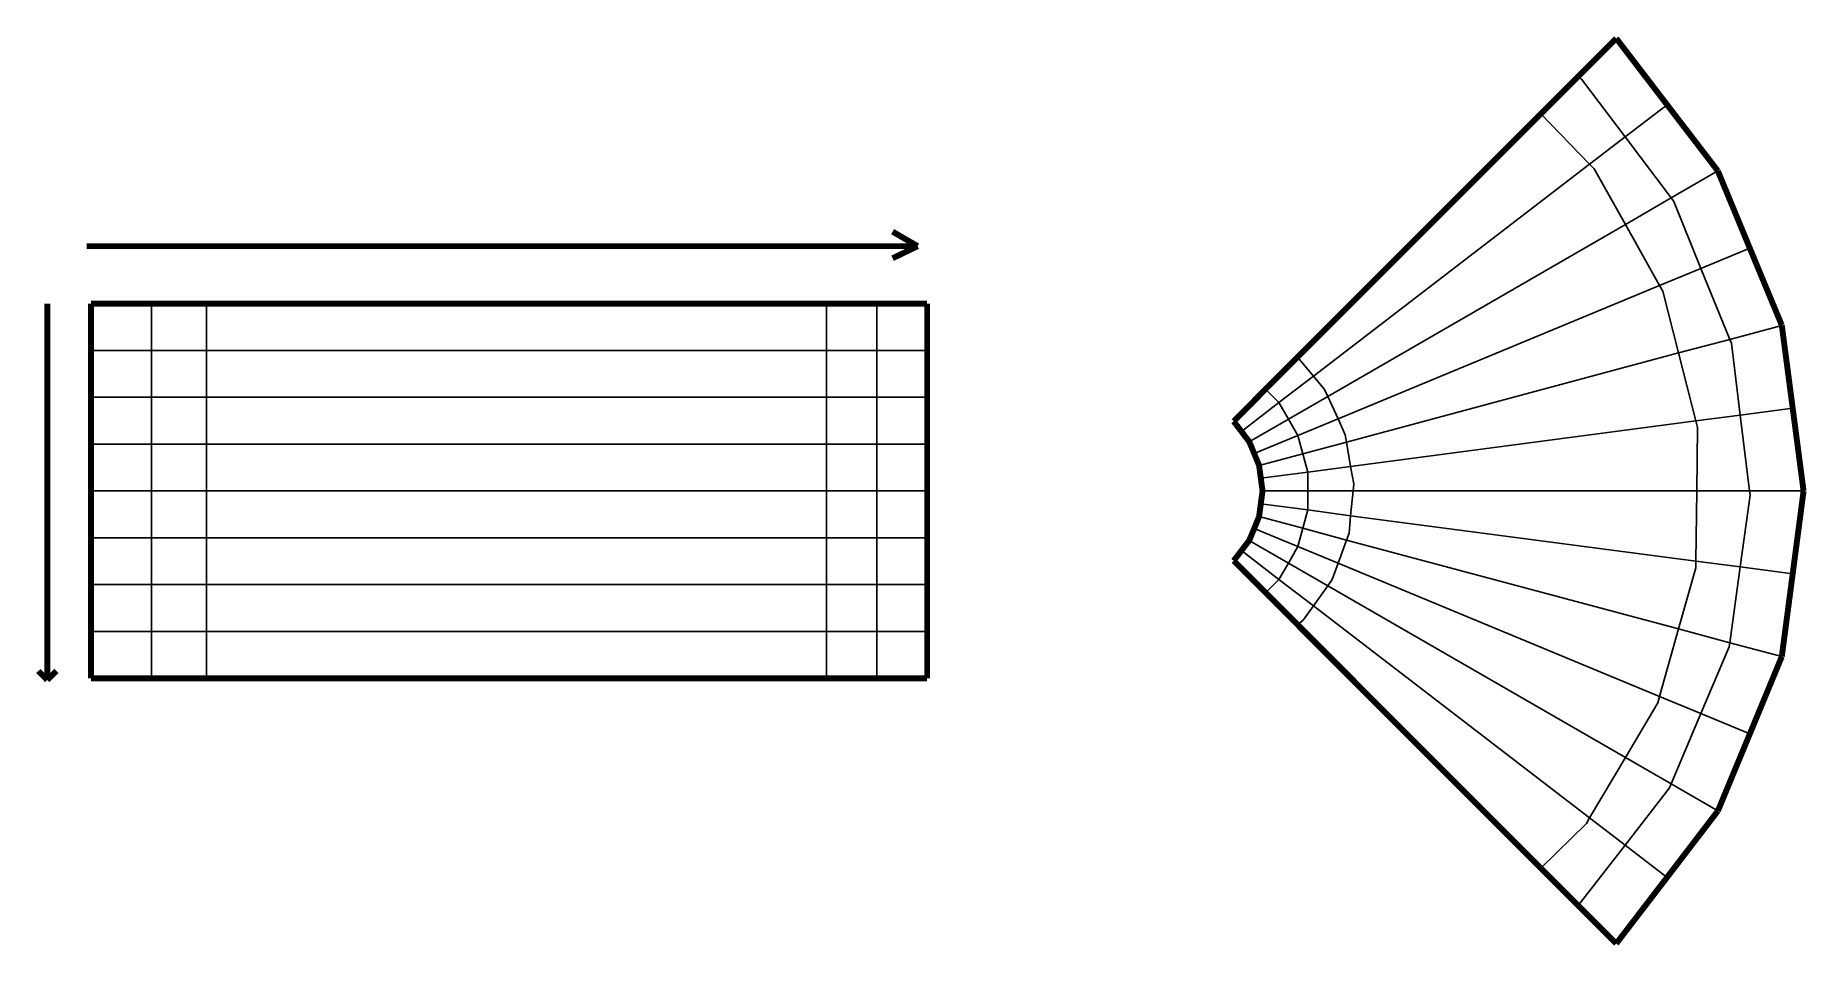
# Model space of a CAD drawing. Extents: x -161 to 10088, y -2215 to 3055.
import ezdxf

# ---------------------------------------------------------------- set-up
doc = ezdxf.new("R2010")
doc.units = 0
doc.layers.get('0').update_dxf_attribs({"linetype": 'CONTINUOUS'})

msp = doc.modelspace()

# ---------------------------------------------------------------- linework, layer by layer
for p, q in [((8786, 2802), (8766, 2817)), ((9038, 2468), (8786, 2802)), ((8833, 2310), (8550, 2601)), ((9038, 2468), (9281, 2654)), ((8833, 2310), (9038, 2468)), ((9305, 2115), (9038, 2468)), ((7234, 1084), (8833, 2310)), ((8859, 2283), (8833, 2310)), ((9040, 1962), (8859, 2283)), ((9305, 2115), (9575, 2271)), ((9040, 1962), (9305, 2115)), ((9320, 2095), (9305, 2115)), ((9477, 1707), (9320, 2095)), ((7317, 967), (9040, 1962)), ((9238, 1608), (9040, 1962)), ((9477, 1707), (9760, 1824)), ((9238, 1608), (9477, 1707)), ((9644, 1297), (9477, 1707)), ((7377, 837), (9238, 1608)), ((9257, 1575), (9238, 1608)), ((9348, 1218), (9257, 1575)), ((510, 1503), (510, 1232)), ((828, 1503), (828, 1232)), ((4417, 1503), (4417, 1232)), ((4708, 1503), (4708, 1232)), ((9644, 1297), (9945, 1378)), ((160, 1232), (510, 1232)), ((510, 1232), (828, 1232)), ((510, 1232), (510, 962)), ((828, 1232), (4417, 1232)), ((828, 1232), (828, 962)), ((4417, 1232), (4708, 1232)), ((4417, 1232), (4417, 962)), ((4708, 1232), (4999, 1232)), ((4708, 1232), (4708, 962)), ((9348, 1218), (9644, 1297)), ((9653, 1274), (9644, 1297)), ((9705, 859), (9653, 1274)), ((7234, 1084), (7143, 1194)), ((7426, 703), (9348, 1218)), ((9448, 825), (9348, 1218)), ((7035, 931), (7234, 1084)), ((7299, 1006), (7234, 1084)), ((160, 962), (510, 962)), ((510, 962), (828, 962)), ((510, 962), (510, 691)), ((828, 962), (4417, 962)), ((828, 962), (828, 691)), ((4417, 962), (4708, 962)), ((4417, 962), (4417, 691)), ((4708, 962), (4999, 962)), ((4708, 962), (4708, 691)), ((6818, 764), (7035, 931)), ((7035, 931), (6958, 1009)), ((7090, 836), (7035, 931)), ((7090, 836), (7317, 967)), ((7317, 967), (7299, 1006)), ((7377, 837), (7317, 967)), ((6863, 705), (7090, 836)), ((7145, 741), (7090, 836)), ((7145, 741), (7377, 837)), ((7419, 745), (7377, 837)), ((7450, 562), (9448, 825)), ((9448, 825), (9705, 859)), ((9458, 788), (9448, 825)), ((9705, 859), (10008, 899)), ((9759, 420), (9705, 859)), ((6892, 636), (7145, 741)), ((7173, 635), (7145, 741)), ((7426, 703), (7419, 745)), ((9453, 420), (9458, 788)), ((510, 691), (160, 691)), ((510, 691), (510, 420)), ((828, 691), (510, 691)), ((828, 691), (828, 420)), ((4417, 691), (828, 691)), ((4708, 691), (4417, 691)), ((4417, 691), (4417, 420)), ((4999, 691), (4708, 691)), ((4708, 691), (4708, 420)), ((6920, 568), (7173, 635)), ((7173, 635), (7426, 703)), ((7202, 529), (7173, 635)), ((7450, 562), (7426, 703)), ((6930, 494), (7202, 529)), ((7202, 529), (7450, 562)), ((7202, 420), (7202, 529)), ((7468, 462), (7450, 562)), ((160, 420), (510, 420)), ((510, 420), (828, 420)), ((510, 420), (510, 149)), ((828, 420), (4417, 420)), ((828, 420), (828, 149)), ((4417, 420), (4708, 420)), ((4417, 420), (4417, 149)), ((4708, 420), (4999, 420)), ((4708, 420), (4708, 149)), ((6940, 420), (7202, 420)), ((7202, 310), (7202, 420)), ((7202, 420), (7464, 420)), ((7450, 277), (7464, 420)), ((7464, 420), (7468, 462)), ((7464, 420), (9453, 420)), ((9448, 14), (9453, 420)), ((9453, 420), (9759, 420)), ((9762, 395), (9759, 420)), ((9759, 420), (10071, 420)), ((6930, 346), (7202, 310)), ((7173, 204), (7202, 310)), ((7202, 310), (7450, 277)), ((9705, -19), (9762, 395)), ((6920, 272), (7173, 204)), ((7441, 176), (7450, 277)), ((7450, 277), (9448, 14)), ((160, 149), (510, 149)), ((510, 149), (828, 149)), ((510, 149), (510, -122)), ((828, 149), (4417, 149)), ((828, 149), (828, -122)), ((4417, 149), (4708, 149)), ((4417, 149), (4417, -122)), ((4708, 149), (4999, 149)), ((4708, 149), (4708, -122)), ((6863, 134), (7090, 3)), ((6892, 203), (7145, 98)), ((7145, 98), (7173, 204)), ((7173, 204), (7426, 136)), ((7377, 2), (7426, 136)), ((7426, 136), (7441, 176)), ((7426, 136), (9348, -378)), ((6818, 75), (7035, -92)), ((7035, -92), (7090, 3)), ((7090, 3), (7145, 98)), ((7090, 3), (7317, -128)), ((7145, 98), (7377, 2)), ((7342, -93), (7377, 2)), ((7377, 2), (9238, -769)), ((9448, -24), (9448, 14)), ((9448, 14), (9705, -19)), ((6958, -169), (7035, -92)), ((7035, -92), (7234, -244)), ((7317, -128), (7342, -93)), ((9348, -378), (9448, -24)), ((9644, -458), (9705, -19)), ((9705, -19), (10008, -59)), ((160, -122), (510, -122)), ((510, -122), (828, -122)), ((510, -122), (510, -393)), ((828, -122), (4417, -122)), ((828, -122), (828, -393)), ((4417, -122), (4708, -122)), ((4417, -122), (4417, -393)), ((4708, -122), (4999, -122)), ((4708, -122), (4708, -393)), ((7234, -244), (7317, -128)), ((7317, -128), (9040, -1122)), ((7176, -327), (7234, -244)), ((7234, -244), (8833, -1471)), ((160, -393), (510, -393)), ((510, -393), (828, -393)), ((510, -393), (510, -664)), ((828, -393), (4417, -393)), ((828, -393), (828, -664)), ((4417, -393), (4708, -393)), ((4417, -393), (4417, -664)), ((4708, -393), (4999, -393)), ((4708, -393), (4708, -664)), ((7143, -354), (7176, -327)), ((9238, -769), (9348, -378)), ((9348, -378), (9644, -458)), ((9477, -868), (9640, -482)), ((9640, -482), (9644, -458)), ((9644, -458), (9945, -538)), ((9040, -1122), (9228, -805)), ((9228, -805), (9238, -769)), ((9238, -769), (9477, -868)), ((9305, -1275), (9477, -868)), ((9477, -868), (9760, -985)), ((8833, -1471), (9040, -1122)), ((9040, -1122), (9305, -1275)), ((9038, -1629), (9295, -1298)), ((9295, -1298), (9305, -1275)), ((9305, -1275), (9575, -1431)), ((8550, -1761), (8814, -1504)), ((8814, -1504), (8833, -1471)), ((8833, -1471), (9038, -1629)), ((8766, -1978), (9038, -1629)), ((9038, -1629), (9281, -1815))]:
    msp.add_line(p, q)
at = {"const_width": 34.2}
for points in [[(8766, 2817), (8987, 3038)], [(9281, 2654), (8987, 3038)], [(8550, 2601), (8766, 2817)], [(9575, 2271), (9281, 2654)], [(7143, 1194), (8550, 2601)], [(9760, 1824), (9575, 2271)], [(136, 1836), (4944, 1836)], [(4944, 1836), (4799, 1920)], [(4944, 1836), (4799, 1766)], [(9945, 1378), (9760, 1824)], [(-93, 1503), (-93, -674)], [(160, 1503), (160, 1232)], [(510, 1503), (160, 1503)], [(828, 1503), (510, 1503)], [(4417, 1503), (828, 1503)], [(4708, 1503), (4417, 1503)], [(4999, 1503), (4708, 1503)], [(4999, 1232), (4999, 1503)], [(10008, 899), (9945, 1378)], [(160, 1232), (160, 962)], [(4999, 962), (4999, 1232)], [(6958, 1009), (7143, 1194)], [(6773, 823), (6958, 1009)], [(160, 962), (160, 691)], [(4999, 691), (4999, 962)], [(6818, 764), (6773, 823)], [(10071, 420), (10008, 899)], [(6863, 705), (6818, 764)], [(6892, 636), (6863, 705)], [(160, 691), (160, 420)], [(4999, 420), (4999, 691)], [(6920, 568), (6892, 636)], [(6930, 494), (6920, 568)], [(160, 420), (160, 149)], [(4999, 149), (4999, 420)], [(6940, 420), (6930, 494)], [(6930, 346), (6940, 420)], [(10008, -59), (10071, 420)], [(6920, 272), (6930, 346)], [(6863, 134), (6892, 203)], [(6892, 203), (6920, 272)], [(160, 149), (160, -122)], [(4999, -122), (4999, 149)], [(6818, 75), (6863, 134)], [(6773, 16), (6818, 75)], [(6773, 16), (6958, -169)], [(9945, -538), (10008, -59)], [(160, -122), (160, -393)], [(4999, -393), (4999, -122)], [(6958, -169), (7143, -354)], [(160, -393), (160, -664)], [(4999, -664), (4999, -393)], [(7143, -354), (8550, -1761)], [(-93, -674), (-144, -621)], [(-93, -674), (-39, -621)], [(9760, -985), (9945, -538)], [(160, -664), (510, -664)], [(510, -664), (828, -664)], [(828, -664), (4417, -664)], [(4417, -664), (4708, -664)], [(4708, -664), (4999, -664)], [(9575, -1431), (9760, -985)], [(9281, -1815), (9575, -1431)], [(8550, -1761), (8766, -1978)], [(8987, -2198), (9281, -1815)], [(8766, -1978), (8987, -2198)]]:
    msp.add_lwpolyline(points, dxfattribs=at)

doc.saveas('drawing.dxf')
